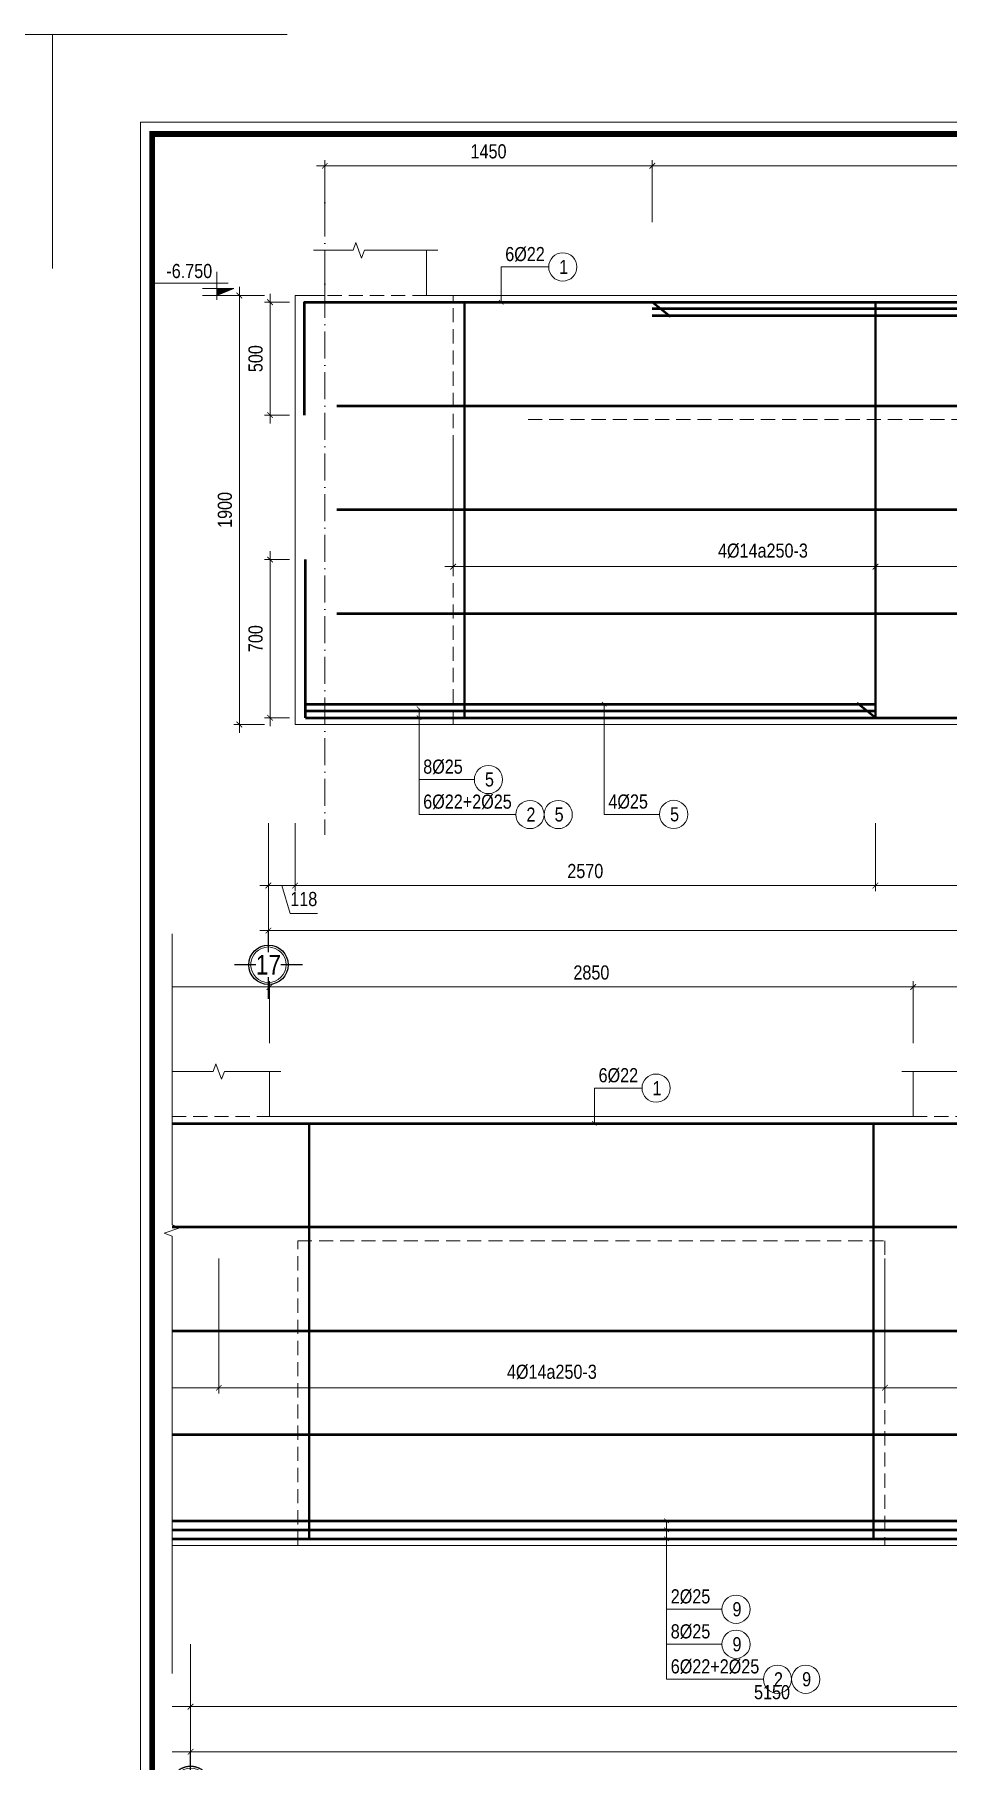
# Model space of a CAD drawing. Header units: millimetres. Extents: x 3014920 to 3563667, y -1638653 to -1356471.
# Drawn here: x 3454573 to 3458616, y -1613319 to -1605675 of the extents above; entities that cross this region are included whole.
import ezdxf
from ezdxf.enums import TextEntityAlignment as Align
from ezdxf.xclip import XClip

# ---------------------------------------------------------------- set-up
doc = ezdxf.new("R2010")
doc.units = ezdxf.units.MM
doc.header["$MEASUREMENT"] = 0
doc.header["$XCLIPFRAME"] = 0
doc.header["$PDMODE"] = 2
for name, pattern in [('6 TANG DIEN HINH 14-15$0$ACAD_ISO10W100', [18, 12, -3, 0, -3]), ('ACAD_ISO04W100', [30, 24, -3, 0, -3]), ('HIDDEN', [0.375, 0.25, -0.125])]:
    doc.linetypes.add(name, pattern=pattern)
doc.layers.get('0').update_dxf_attribs({"lineweight": 9})
doc.layers.get('Defpoints').update_dxf_attribs({"color": 10, "lineweight": 0})
for name, color, linetype, lineweight in [('2', 2, 'Continuous', 20), ('CDAI', 21, 'Continuous', 40), ('CTHEP', 50, 'Continuous', 50), ('DBAO', 90, 'Continuous', 13), ('DGIONG', 130, 'Continuous', 13), ('DMo', 9, 'HIDDEN', 9), ('HATCH', 154, 'Continuous', 9), ('KTH', 154, 'Continuous', 9), ('Net khuat', 8, 'HIDDEN', 13), ('TEXT', 7, 'Continuous', 15), ('TRUC', 251, 'ACAD_ISO04W100', 9)]:
    doc.layers.add(name, color=color, linetype=linetype, lineweight=lineweight)
doc.layers.add('8', color=8, linetype='Continuous')
doc.styles.add('HELVECONDENSE', font='VHELVCN_0.TTF')
doc.styles.add('Star-HelCon', font='VHELVCN_0.TTF')
doc.styles.add('TTP-HelCon', font='VHELVCN_0.TTF')
doc.styles.add('VNI-HELVE-CONDENSE', font='VHELVCN_0.TTF')
doc.dimstyles.new('kc-25', dxfattribs={"dimtxt": 62.5, "dimasz": 20, "dimexe": 20, "dimexo": 50, "dimgap": 25, "dimtad": 3, "dimdec": 0, "dimzin": 0, "dimdsep": 46, "dimtxsty": 'VNI-HELVE-CONDENSE', "dimblk": 'DIM', "dimcen": 2.5, "dimclrd": 256, "dimclre": 154, "dimclrt": 7, "dimaunit": 1, "dimadec": 0, "dimazin": 0, "dimtfac": 1, "dimtdec": 0, "dimtix": 1, "dimtmove": 0, "dimatfit": 3, "dimldrblk": 'DOT', "dimfxl": 1, "dimtolj": 1, "dimtzin": 0, "dimarcsym": 0})
doc.dimstyles.new('TTP-25', dxfattribs={"dimscale": 25, "dimtxt": 2.5, "dimasz": 1, "dimexe": 1, "dimexo": 1, "dimgap": 0.09, "dimtad": 0, "dimdec": 4, "dimrnd": 1, "dimzin": 9, "dimdsep": 46, "dimtxsty": 'TTP-HelCon', "dimblk": 'ARCHTICK', "dimcen": 0.09, "dimdle": 1.5, "dimclrd": 256, "dimclre": 256, "dimclrt": 7, "dimadec": 0, "dimazin": 0, "dimtfac": 1, "dimtdec": 4, "dimtmove": 0, "dimatfit": 3, "dimldrblk": 'ARCHTICK', "dimfxl": 1, "dimtvp": 1, "dimtolj": 1, "dimtzin": 0, "dimarcsym": 0})

# ---------------------------------------------------------------- blocks, each defined once
blk = doc.blocks.new('2Y-30')
at = {"layer": 'CTHEP'}
for p, q in [((49527.12206, -515), (4760.76516, -515)), ((49527.12206, -900), (4760.76516, -900)), ((49527.12206, -1385), (4760.76516, -1385))]:
    blk.add_line(p, q, dxfattribs=at)
for points in [[(4707.31066, -529.99859), (4707.31066, -30), (49599.99998, -30)], [(4712.18589, -1870), (49569.99999, -1870), (49569.99999, -1170)]]:
    blk.add_lwpolyline(points, dxfattribs=at)
at = {"layer": 'DBAO', "linetype": 'Continuous'}
blk.add_line((4666.37048, -1900), (49599.99998, -1900), dxfattribs=at)
blk = doc.blocks.new('_ArchTick')
at = {"color": 0, "linetype": 'ByBlock', "const_width": 0.15}
blk.add_lwpolyline([(-0.5, -0.5), (0.5, 0.5)], dxfattribs=at)
blk = doc.blocks.new('*D1547')
at = {"layer": 'Defpoints', "color": 0, "transparency": 16777216}
for p in [(8150, 574), (8150, 300), (13475, 300)]:
    blk.add_point(p, dxfattribs=at)
at = {"layer": 'KTH', "lineweight": -2, "transparency": 16777216}
for p, q in [((13512.5, 574), (8112.5, 574)), ((8150, 325), (8150, 599)), ((13475, 325), (13475, 599))]:
    blk.add_line(p, q, dxfattribs=at)
at = {"layer": 'KTH', "lineweight": -2, "transparency": 16777216, "xscale": 25, "yscale": 25, "zscale": 25, "rotation": 180}
blk.add_blockref('_ArchTick', (8150, 574), dxfattribs=at)
at = {"layer": 'KTH', "lineweight": -2, "transparency": 16777216, "xscale": 25, "yscale": 25, "zscale": 25}
blk.add_blockref('_ArchTick', (13475, 574), dxfattribs=at)
at = {"layer": 'KTH', "color": 7, "transparency": 16777216, "insert": (10812.5, 637.8), "char_height": 62.5, "attachment_point": 5, "style": 'TTP-HelCon'}
blk.add_mtext('\\A1;5325', dxfattribs=at)
blk = doc.blocks.new('*D1548')
at = {"layer": 'Defpoints', "color": 0, "transparency": 16777216}
for p in [(6700, 574), (6700, 300), (8150, 300)]:
    blk.add_point(p, dxfattribs=at)
at = {"layer": 'KTH', "lineweight": -2, "transparency": 16777216}
for p, q in [((8187.5, 574), (6662.5, 574)), ((6700, 325), (6700, 599)), ((8150, 325), (8150, 599))]:
    blk.add_line(p, q, dxfattribs=at)
at = {"layer": 'KTH', "lineweight": -2, "transparency": 16777216, "xscale": 25, "yscale": 25, "zscale": 25, "rotation": 180}
blk.add_blockref('_ArchTick', (6700, 574), dxfattribs=at)
at = {"layer": 'KTH', "lineweight": -2, "transparency": 16777216, "xscale": 25, "yscale": 25, "zscale": 25}
blk.add_blockref('_ArchTick', (8150, 574), dxfattribs=at)
at = {"layer": 'KTH', "color": 7, "transparency": 16777216, "insert": (7425, 637.8), "char_height": 62.5, "attachment_point": 5, "style": 'TTP-HelCon'}
blk.add_mtext('\\A1;1450', dxfattribs=at)
blk = doc.blocks.new('CODE')
at = {"layer": 'DBAO'}
for p, q in [((-62.5, -20), (-62.5, 105)), ((-62.5, 0), (-137.5, 30)), ((-137.5, 30), (0, 30)), ((-137.5, 0), (0, 0)), ((-112.5, 55), (223.6, 55))]:
    blk.add_line(p, q, dxfattribs=at)
at = {"layer": 'HATCH', "color": 1}
blk.add_solid([(-62.5, 0), (-137.5, 30), (-62.5, 30)], dxfattribs=at)
blk = doc.blocks.new('*D1549')
at = {"layer": 'Defpoints', "color": 0, "transparency": 16777216}
for p in [(22600, -2312.3), (27750, -2312.3), (22600, -2613.3)]:
    blk.add_point(p, dxfattribs=at)
at = {"layer": 'KTH', "lineweight": -2, "transparency": 16777216}
for p, q in [((22600, -2337.3), (22600, -2638.3)), ((27750, -2337.3), (27750, -2638.3)), ((27787.5, -2613.3), (22562.5, -2613.3))]:
    blk.add_line(p, q, dxfattribs=at)
at = {"layer": 'KTH', "lineweight": -2, "transparency": 16777216, "xscale": 25, "yscale": 25, "zscale": 25, "rotation": 180}
blk.add_blockref('_ArchTick', (22600, -2613.3), dxfattribs=at)
at = {"layer": 'KTH', "lineweight": -2, "transparency": 16777216, "xscale": 25, "yscale": 25, "zscale": 25}
blk.add_blockref('_ArchTick', (27750, -2613.3), dxfattribs=at)
at = {"layer": 'KTH', "color": 7, "transparency": 16777216, "insert": (25175, -2549.5), "char_height": 62.5, "attachment_point": 5, "style": 'TTP-HelCon'}
blk.add_mtext('\\A1;5150', dxfattribs=at)
blk = doc.blocks.new('dau truc')
blk.add_circle((0, 0), 180)
at = {"layer": '8'}
for p, q in [((0, 127), (0, 345)), ((-127, 0), (-345, 0)), ((0, -345), (0, -127)), ((345, 0), (127, 0))]:
    blk.add_line(p, q, dxfattribs=at)
blk.add_circle((0, 0), 200, dxfattribs=at)
at = {"layer": 'TEXT', "style": 'HELVECONDENSE'}
blk.add_attdef('A', text='', height=233, dxfattribs=at).set_placement((0, 0), align=Align.MIDDLE)
blk = doc.blocks.new('*D1551')
at = {"layer": 'Defpoints', "color": 0, "transparency": 16777216}
for p in [(25800, 574), (22950, 300), (25800, 300)]:
    blk.add_point(p, dxfattribs=at)
at = {"layer": 'KTH', "lineweight": -2, "transparency": 16777216}
for p, q in [((22912.5, 574), (25837.5, 574)), ((22950, 325), (22950, 599)), ((25800, 325), (25800, 599))]:
    blk.add_line(p, q, dxfattribs=at)
at = {"layer": 'KTH', "lineweight": -2, "transparency": 16777216, "xscale": 25, "yscale": 25, "zscale": 25, "rotation": 180}
blk.add_blockref('_ArchTick', (22950, 574), dxfattribs=at)
at = {"layer": 'KTH', "lineweight": -2, "transparency": 16777216, "xscale": 25, "yscale": 25, "zscale": 25}
blk.add_blockref('_ArchTick', (25800, 574), dxfattribs=at)
at = {"layer": 'KTH', "color": 7, "transparency": 16777216, "insert": (24375, 637.8), "char_height": 62.5, "attachment_point": 5, "style": 'TTP-HelCon'}
blk.add_mtext('\\A1;2850', dxfattribs=at)
blk = doc.blocks.new('*D1552')
at = {"layer": 'Defpoints', "color": 0, "transparency": 16777216}
for p in [(25800, 574), (25800, 300), (30600.1, 300)]:
    blk.add_point(p, dxfattribs=at)
at = {"layer": 'KTH', "lineweight": -2, "transparency": 16777216}
for p, q in [((30637.6, 574), (25762.5, 574)), ((25800, 325), (25800, 599)), ((30600.1, 325), (30600.1, 599))]:
    blk.add_line(p, q, dxfattribs=at)
at = {"layer": 'KTH', "lineweight": -2, "transparency": 16777216, "xscale": 25, "yscale": 25, "zscale": 25, "rotation": 180}
blk.add_blockref('_ArchTick', (25800, 574), dxfattribs=at)
at = {"layer": 'KTH', "lineweight": -2, "transparency": 16777216, "xscale": 25, "yscale": 25, "zscale": 25}
blk.add_blockref('_ArchTick', (30600.1, 574), dxfattribs=at)
at = {"layer": 'KTH', "color": 7, "transparency": 16777216, "insert": (28200, 637.8), "char_height": 62.5, "attachment_point": 5, "style": 'TTP-HelCon'}
blk.add_mtext('\\A1;4800', dxfattribs=at)
blk = doc.blocks.new('*D1561')
at = {"layer": 'Defpoints', "color": 0, "transparency": 16777216}
for p in [(19600, -2312.3), (22600, -2312.3), (22600, -2613.3)]:
    blk.add_point(p, dxfattribs=at)
at = {"layer": 'KTH', "lineweight": -2, "transparency": 16777216}
for p, q in [((19600, -2337.3), (19600, -2638.3)), ((22600, -2337.3), (22600, -2638.3)), ((19562.5, -2613.3), (22637.5, -2613.3))]:
    blk.add_line(p, q, dxfattribs=at)
at = {"layer": 'KTH', "lineweight": -2, "transparency": 16777216, "xscale": 25, "yscale": 25, "zscale": 25, "rotation": 180}
blk.add_blockref('_ArchTick', (19600, -2613.3), dxfattribs=at)
at = {"layer": 'KTH', "lineweight": -2, "transparency": 16777216, "xscale": 25, "yscale": 25, "zscale": 25}
blk.add_blockref('_ArchTick', (22600, -2613.3), dxfattribs=at)
at = {"layer": 'KTH', "color": 7, "transparency": 16777216, "insert": (21100, -2549.5), "char_height": 62.5, "attachment_point": 5, "style": 'TTP-HelCon'}
blk.add_mtext('\\A1;3000', dxfattribs=at)
blk = doc.blocks.new('DIM')
h = blk.add_hatch(color=1)
h.paths.add_polyline_path([(0.49, 0.29, 1), (0.29, 0.49), (-0.19, 0), (0.19, 0)])
h.paths.add_polyline_path([(0.19, 0), (-0.19, 0), (-0.49, -0.29, 1), (-0.29, -0.49)])
at = {"color": 9}
for p, q in [((-0.19, 0), (-1.5, 0)), ((0.19, 0), (1.5, 0))]:
    blk.add_line(p, q, dxfattribs=at)
at = {"color": 1}
for p, q in [((-0.49, -0.29), (0.29, 0.49)), ((-0.29, -0.49), (0.49, 0.29)), ((-0.19, 0), (0.19, 0))]:
    blk.add_line(p, q, dxfattribs=at)
blk.add_arc((-0.39, -0.39), 0.138, 135, 315, dxfattribs=at)
blk = doc.blocks.new('*D1566')
at = {"layer": 'Defpoints', "color": 0, "transparency": 16777216}
for p in [(6457.4, 0), (6321.4, -1900), (6457.4, -1900)]:
    blk.add_point(p, dxfattribs=at)
at = {"layer": 'KTH', "lineweight": -2, "transparency": 16777216}
for p, q in [((6321.4, 37.5), (6321.4, -1937.5)), ((6432.4, 0), (6296.4, 0)), ((6432.4, -1900), (6296.4, -1900))]:
    blk.add_line(p, q, dxfattribs=at)
at = {"layer": 'KTH', "lineweight": -2, "transparency": 16777216, "xscale": 25, "yscale": 25, "zscale": 25}
for p, rotation in [((6321.4, 0), 90), ((6321.4, -1900), 270)]:
    blk.add_blockref('_ArchTick', p, dxfattribs=dict(at, rotation=rotation))
at = {"layer": 'KTH', "color": 7, "transparency": 16777216, "insert": (6257.5, -950), "char_height": 62.5, "attachment_point": 5, "rotation": 90, "style": 'TTP-HelCon'}
blk.add_mtext('\\A1;1900', dxfattribs=at)
blk = doc.blocks.new('*D1567')
at = {"layer": 'Defpoints', "color": 0, "transparency": 16777216}
for p in [(22600, -2312.3), (32600, -2312.3), (32600, -2813.3)]:
    blk.add_point(p, dxfattribs=at)
at = {"layer": 'KTH', "lineweight": -2, "transparency": 16777216}
for p, q in [((22600, -2337.3), (22600, -2838.3)), ((32600, -2337.3), (32600, -2838.3)), ((22562.5, -2813.3), (32637.5, -2813.3))]:
    blk.add_line(p, q, dxfattribs=at)
at = {"layer": 'KTH', "lineweight": -2, "transparency": 16777216, "xscale": 25, "yscale": 25, "zscale": 25, "rotation": 180}
blk.add_blockref('_ArchTick', (22600, -2813.3), dxfattribs=at)
at = {"layer": 'KTH', "lineweight": -2, "transparency": 16777216, "xscale": 25, "yscale": 25, "zscale": 25}
blk.add_blockref('_ArchTick', (32600, -2813.3), dxfattribs=at)
at = {"layer": 'KTH', "color": 7, "transparency": 16777216, "insert": (27600, -2749.4), "char_height": 62.5, "attachment_point": 5, "style": 'TTP-HelCon'}
blk.add_mtext('\\A1;10000', dxfattribs=at)
blk = doc.blocks.new('*D1568')
at = {"layer": 'Defpoints', "color": 0, "transparency": 16777216}
for p in [(6568.4, -30), (6457.4, -530), (6568.4, -530)]:
    blk.add_point(p, dxfattribs=at)
at = {"layer": 'KTH', "lineweight": -2, "transparency": 16777216}
for p, q in [((6457.4, 7.5), (6457.4, -567.5)), ((6543.4, -30), (6432.4, -30)), ((6543.4, -530), (6432.4, -530))]:
    blk.add_line(p, q, dxfattribs=at)
at = {"layer": 'KTH', "lineweight": -2, "transparency": 16777216, "xscale": 25, "yscale": 25, "zscale": 25}
for p, rotation in [((6457.4, -30), 90), ((6457.4, -530), 270)]:
    blk.add_blockref('_ArchTick', p, dxfattribs=dict(at, rotation=rotation))
at = {"layer": 'KTH', "color": 7, "transparency": 16777216, "insert": (6393.5, -280), "char_height": 62.5, "attachment_point": 5, "rotation": 90, "style": 'TTP-HelCon'}
blk.add_mtext('\\A1;500', dxfattribs=at)
blk = doc.blocks.new('*D1569')
at = {"layer": 'Defpoints', "color": 0, "transparency": 16777216}
for p in [(6457.4, -1170), (6568.4, -1170), (6568.4, -1870)]:
    blk.add_point(p, dxfattribs=at)
at = {"layer": 'KTH', "lineweight": -2, "transparency": 16777216}
for p, q in [((6457.4, -1907.5), (6457.4, -1132.5)), ((6543.4, -1170), (6432.4, -1170)), ((6543.4, -1870), (6432.4, -1870))]:
    blk.add_line(p, q, dxfattribs=at)
at = {"layer": 'KTH', "lineweight": -2, "transparency": 16777216, "xscale": 25, "yscale": 25, "zscale": 25}
for p, rotation in [((6457.4, -1170), 90), ((6457.4, -1870), 270)]:
    blk.add_blockref('_ArchTick', p, dxfattribs=dict(at, rotation=rotation))
at = {"layer": 'KTH', "color": 7, "transparency": 16777216, "insert": (6393.5, -1520), "char_height": 62.5, "attachment_point": 5, "rotation": 90, "style": 'TTP-HelCon'}
blk.add_mtext('\\A1;700', dxfattribs=at)
blk = doc.blocks.new('*D1528')
at = {"layer": 'Defpoints', "color": 0, "transparency": 16777216}
for p in [(9138.5, -602.9), (11850, -602.9), (11850, -1201.2)]:
    blk.add_point(p, dxfattribs=at)
at = {"layer": 'KTH', "lineweight": -2, "transparency": 16777216}
for p, q in [((9138.5, -627.9), (9138.5, -1226.2)), ((11850, -627.9), (11850, -1226.2)), ((9101, -1201.2), (11887.5, -1201.2))]:
    blk.add_line(p, q, dxfattribs=at)
at = {"layer": 'KTH', "lineweight": -2, "transparency": 16777216, "xscale": 25, "yscale": 25, "zscale": 25, "rotation": 180}
blk.add_blockref('_ArchTick', (9138.5, -1201.2), dxfattribs=at)
at = {"layer": 'KTH', "lineweight": -2, "transparency": 16777216, "xscale": 25, "yscale": 25, "zscale": 25}
blk.add_blockref('_ArchTick', (11850, -1201.2), dxfattribs=at)
at = {"layer": 'KTH', "color": 7, "transparency": 16777216, "insert": (10494.2, -1131.3), "char_height": 62.5, "attachment_point": 5, "style": 'TTP-HelCon'}
blk.add_mtext('\\A1;4Þ14a300-3', dxfattribs=at)
blk = doc.blocks.new('*D1531')
at = {"layer": 'Defpoints', "color": 0, "transparency": 16777216}
for p in [(9138.5, -2312.3), (11850, -2312.3), (9138.5, -2613.3)]:
    blk.add_point(p, dxfattribs=at)
at = {"layer": 'KTH', "lineweight": -2, "transparency": 16777216}
for p, q in [((9138.5, -2337.3), (9138.5, -2638.3)), ((11850, -2337.3), (11850, -2638.3)), ((11887.5, -2613.3), (9101, -2613.3))]:
    blk.add_line(p, q, dxfattribs=at)
at = {"layer": 'KTH', "lineweight": -2, "transparency": 16777216, "xscale": 25, "yscale": 25, "zscale": 25, "rotation": 180}
blk.add_blockref('_ArchTick', (9138.5, -2613.3), dxfattribs=at)
at = {"layer": 'KTH', "lineweight": -2, "transparency": 16777216, "xscale": 25, "yscale": 25, "zscale": 25}
blk.add_blockref('_ArchTick', (11850, -2613.3), dxfattribs=at)
at = {"layer": 'KTH', "color": 7, "transparency": 16777216, "insert": (10494.2, -2550.8), "char_height": 62.5, "attachment_point": 5, "style": 'TTP-HelCon'}
blk.add_mtext('\\A1;2712', dxfattribs=at)
blk = doc.blocks.new('*D1532')
at = {"layer": 'Defpoints', "color": 0, "transparency": 16777216}
for p in [(6450, -2312.3), (16200, -2312.3), (16200, -2813.3)]:
    blk.add_point(p, dxfattribs=at)
at = {"layer": 'KTH', "lineweight": -2, "transparency": 16777216}
for p, q in [((6450, -2337.3), (6450, -2838.3)), ((16200, -2337.3), (16200, -2838.3)), ((6412.5, -2813.3), (16237.5, -2813.3))]:
    blk.add_line(p, q, dxfattribs=at)
at = {"layer": 'KTH', "lineweight": -2, "transparency": 16777216, "xscale": 25, "yscale": 25, "zscale": 25, "rotation": 180}
blk.add_blockref('_ArchTick', (6450, -2813.3), dxfattribs=at)
at = {"layer": 'KTH', "lineweight": -2, "transparency": 16777216, "xscale": 25, "yscale": 25, "zscale": 25}
blk.add_blockref('_ArchTick', (16200, -2813.3), dxfattribs=at)
at = {"layer": 'KTH', "color": 7, "transparency": 16777216, "insert": (11325, -2749.4), "char_height": 62.5, "attachment_point": 5, "style": 'TTP-HelCon'}
blk.add_mtext('\\A1;9750', dxfattribs=at)
blk = doc.blocks.new('*D1533')
at = {"layer": 'Defpoints', "color": 0, "transparency": 16777216}
for p in [(16200, -2312.3), (22600, -2312.3), (16200, -2813.3)]:
    blk.add_point(p, dxfattribs=at)
at = {"layer": 'KTH', "lineweight": -2, "transparency": 16777216}
for p, q in [((16200, -2337.3), (16200, -2838.3)), ((22600, -2337.3), (22600, -2838.3)), ((22637.5, -2813.3), (16162.5, -2813.3))]:
    blk.add_line(p, q, dxfattribs=at)
at = {"layer": 'KTH', "lineweight": -2, "transparency": 16777216, "xscale": 25, "yscale": 25, "zscale": 25, "rotation": 180}
blk.add_blockref('_ArchTick', (16200, -2813.3), dxfattribs=at)
at = {"layer": 'KTH', "lineweight": -2, "transparency": 16777216, "xscale": 25, "yscale": 25, "zscale": 25}
blk.add_blockref('_ArchTick', (22600, -2813.3), dxfattribs=at)
at = {"layer": 'KTH', "color": 7, "transparency": 16777216, "insert": (19400, -2749.4), "char_height": 62.5, "attachment_point": 5, "style": 'TTP-HelCon'}
blk.add_mtext('\\A1;6400', dxfattribs=at)
blk = doc.blocks.new('*D1538')
at = {"layer": 'Defpoints', "color": 0, "transparency": 16777216}
for p in [(22950, 574), (21500, 300), (22950, 300)]:
    blk.add_point(p, dxfattribs=at)
at = {"layer": 'KTH', "lineweight": -2, "transparency": 16777216}
for p, q in [((21462.5, 574), (22987.5, 574)), ((21500, 325), (21500, 599)), ((22950, 325), (22950, 599))]:
    blk.add_line(p, q, dxfattribs=at)
at = {"layer": 'KTH', "lineweight": -2, "transparency": 16777216, "xscale": 25, "yscale": 25, "zscale": 25, "rotation": 180}
blk.add_blockref('_ArchTick', (21500, 574), dxfattribs=at)
at = {"layer": 'KTH', "lineweight": -2, "transparency": 16777216, "xscale": 25, "yscale": 25, "zscale": 25}
blk.add_blockref('_ArchTick', (22950, 574), dxfattribs=at)
at = {"layer": 'KTH', "color": 7, "transparency": 16777216, "insert": (22225, 637.8), "char_height": 62.5, "attachment_point": 5, "style": 'TTP-HelCon'}
blk.add_mtext('\\A1;1450', dxfattribs=at)
blk = doc.blocks.new('*D1541')
at = {"layer": 'Defpoints', "color": 0, "transparency": 16777216}
for p in [(19600, -602.9), (22725, -602.9), (22725, -1201.2)]:
    blk.add_point(p, dxfattribs=at)
at = {"layer": 'KTH', "lineweight": -2, "transparency": 16777216}
for p, q in [((19600, -627.9), (19600, -1226.2)), ((22725, -627.9), (22725, -1226.2)), ((19562.5, -1201.2), (22762.5, -1201.2))]:
    blk.add_line(p, q, dxfattribs=at)
at = {"layer": 'KTH', "lineweight": -2, "transparency": 16777216, "xscale": 25, "yscale": 25, "zscale": 25, "rotation": 180}
blk.add_blockref('_ArchTick', (19600, -1201.2), dxfattribs=at)
at = {"layer": 'KTH', "lineweight": -2, "transparency": 16777216, "xscale": 25, "yscale": 25, "zscale": 25}
blk.add_blockref('_ArchTick', (22725, -1201.2), dxfattribs=at)
at = {"layer": 'KTH', "color": 7, "transparency": 16777216, "insert": (21162.5, -1131.3), "char_height": 62.5, "attachment_point": 5, "style": 'TTP-HelCon'}
blk.add_mtext('\\A1;4Þ14a250-3', dxfattribs=at)
blk = doc.blocks.new('*D1542')
at = {"layer": 'Defpoints', "color": 0, "transparency": 16777216}
for p in [(22725, -602.9), (25675, -602.9), (22725, -1201.2)]:
    blk.add_point(p, dxfattribs=at)
at = {"layer": 'KTH', "lineweight": -2, "transparency": 16777216}
for p, q in [((22725, -627.9), (22725, -1226.2)), ((25675, -627.9), (25675, -1226.2)), ((25712.5, -1201.2), (22687.5, -1201.2))]:
    blk.add_line(p, q, dxfattribs=at)
at = {"layer": 'KTH', "lineweight": -2, "transparency": 16777216, "xscale": 25, "yscale": 25, "zscale": 25}
for p, rotation in [((22725, -1201.2), 179.9999999866598), ((25675, -1201.2), 359.9999999866598)]:
    blk.add_blockref('_ArchTick', p, dxfattribs=dict(at, rotation=rotation))
at = {"layer": 'KTH', "color": 7, "transparency": 16777216, "insert": (24200, -1131.3), "char_height": 62.5, "attachment_point": 5, "rotation": 360, "style": 'TTP-HelCon'}
blk.add_mtext('\\A1;4Þ14a250-3', dxfattribs=at)
blk = doc.blocks.new('*D1543')
at = {"layer": 'Defpoints', "color": 0, "transparency": 16777216}
for p in [(25675, -602.9), (32725, -602.9), (25675, -1201.2)]:
    blk.add_point(p, dxfattribs=at)
at = {"layer": 'KTH', "lineweight": -2, "transparency": 16777216}
for p, q in [((25675, -627.9), (25675, -1226.2)), ((32725, -627.9), (32725, -1226.2)), ((32762.5, -1201.2), (25637.5, -1201.2))]:
    blk.add_line(p, q, dxfattribs=at)
at = {"layer": 'KTH', "lineweight": -2, "transparency": 16777216, "xscale": 25, "yscale": 25, "zscale": 25}
for p, rotation in [((25675, -1201.2), 179.9999999866598), ((32725, -1201.2), 359.9999999866598)]:
    blk.add_blockref('_ArchTick', p, dxfattribs=dict(at, rotation=rotation))
at = {"layer": 'KTH', "color": 7, "transparency": 16777216, "insert": (29200, -1131.3), "char_height": 62.5, "attachment_point": 5, "rotation": 360, "style": 'TTP-HelCon'}
blk.add_mtext('\\A1;4Þ14a250-3', dxfattribs=at)
blk = doc.blocks.new('*D1521')
at = {"layer": 'Defpoints', "color": 0, "transparency": 16777216}
for p in [(6568.5, -2312.3), (9138.5, -2312.3), (9138.5, -2613.3)]:
    blk.add_point(p, dxfattribs=at)
at = {"layer": 'KTH', "lineweight": -2, "transparency": 16777216}
for p, q in [((6568.5, -2337.3), (6568.5, -2638.3)), ((9138.5, -2337.3), (9138.5, -2638.3)), ((6531, -2613.3), (9176, -2613.3))]:
    blk.add_line(p, q, dxfattribs=at)
at = {"layer": 'KTH', "lineweight": -2, "transparency": 16777216, "xscale": 25, "yscale": 25, "zscale": 25, "rotation": 180}
blk.add_blockref('_ArchTick', (6568.5, -2613.3), dxfattribs=at)
at = {"layer": 'KTH', "lineweight": -2, "transparency": 16777216, "xscale": 25, "yscale": 25, "zscale": 25}
blk.add_blockref('_ArchTick', (9138.5, -2613.3), dxfattribs=at)
at = {"layer": 'KTH', "color": 7, "transparency": 16777216, "insert": (7853.5, -2549.5), "char_height": 62.5, "attachment_point": 5, "style": 'TTP-HelCon'}
blk.add_mtext('\\A1;2570', dxfattribs=at)
blk = doc.blocks.new('*D1510')
at = {"layer": 'Defpoints', "color": 0, "transparency": 16777216}
for p in [(6450, -2312.3), (6568.5, -2312.3), (6450, -2613.3)]:
    blk.add_point(p, dxfattribs=at)
at = {"layer": 'KTH', "lineweight": -2, "transparency": 16777216}
for p, q in [((6450, -2337.3), (6450, -2638.3)), ((6568.5, -2337.3), (6568.5, -2638.3)), ((6606, -2613.3), (6412.5, -2613.3)), ((6509.2, -2613.3), (6546.5, -2737.5)), ((6546.5, -2737.5), (6667, -2737.5))]:
    blk.add_line(p, q, dxfattribs=at)
at = {"layer": 'KTH', "lineweight": -2, "transparency": 16777216, "xscale": 25, "yscale": 25, "zscale": 25, "rotation": 180}
blk.add_blockref('_ArchTick', (6450, -2613.3), dxfattribs=at)
at = {"layer": 'KTH', "lineweight": -2, "transparency": 16777216, "xscale": 25, "yscale": 25, "zscale": 25}
blk.add_blockref('_ArchTick', (6568.5, -2613.3), dxfattribs=at)
at = {"layer": 'KTH', "color": 7, "transparency": 16777216, "insert": (6606.7, -2673.6), "char_height": 62.5, "attachment_point": 5, "style": 'TTP-HelCon'}
blk.add_mtext('\\A1;118', dxfattribs=at)
blk = doc.blocks.new('*D1517')
at = {"layer": 'Defpoints', "color": 0, "transparency": 16777216}
for p in [(7268.4, -602.9), (9138.5, -602.9), (7268.4, -1201.1)]:
    blk.add_point(p, dxfattribs=at)
at = {"layer": 'KTH', "lineweight": -2, "transparency": 16777216}
for p, q in [((7268.4, -627.9), (7268.4, -1226.1)), ((9138.5, -627.9), (9138.5, -1226.1)), ((9176, -1201.1), (7230.9, -1201.1))]:
    blk.add_line(p, q, dxfattribs=at)
at = {"layer": 'KTH', "lineweight": -2, "transparency": 16777216, "xscale": 25, "yscale": 25, "zscale": 25, "rotation": 180}
blk.add_blockref('_ArchTick', (7268.4, -1201.1), dxfattribs=at)
at = {"layer": 'KTH', "lineweight": -2, "transparency": 16777216, "xscale": 25, "yscale": 25, "zscale": 25}
blk.add_blockref('_ArchTick', (9138.5, -1201.1), dxfattribs=at)
at = {"layer": 'KTH', "color": 7, "transparency": 16777216, "insert": (8640.2, -1131.2), "char_height": 62.5, "attachment_point": 5, "style": 'TTP-HelCon'}
blk.add_mtext('\\A1;4Þ14a250-3', dxfattribs=at)
blk = doc.blocks.new('*D2021')
at = {"layer": 'Defpoints', "color": 0, "transparency": 16777216}
for p in [(2637806.2, -2242762.7), (2637806.2, -2243036.7), (2644306.2, -2243036.7)]:
    blk.add_point(p, dxfattribs=at)
at = {"layer": 'KTH', "lineweight": -2, "transparency": 16777216}
for p, q in [((2637806.2, -2243011.7), (2637806.2, -2242737.7)), ((2644306.2, -2243011.7), (2644306.2, -2242737.7)), ((2644343.7, -2242762.7), (2637768.7, -2242762.7))]:
    blk.add_line(p, q, dxfattribs=at)
at = {"layer": 'KTH', "lineweight": -2, "transparency": 16777216, "xscale": 25, "yscale": 25, "zscale": 25, "rotation": 180}
blk.add_blockref('_ArchTick', (2637806.2, -2242762.7), dxfattribs=at)
at = {"layer": 'KTH', "lineweight": -2, "transparency": 16777216, "xscale": 25, "yscale": 25, "zscale": 25}
blk.add_blockref('_ArchTick', (2644306.2, -2242762.7), dxfattribs=at)
at = {"layer": 'KTH', "color": 7, "transparency": 16777216, "insert": (2641056.2, -2242698.9), "char_height": 62.5, "attachment_point": 5, "style": 'TTP-HelCon'}
blk.add_mtext('\\A1;6500', dxfattribs=at)
blk = doc.blocks.new('*D2027')
at = {"layer": 'Defpoints', "color": 0, "transparency": 16777216}
for p in [(2633656.2, -2245633.2), (2645506.1, -2245633.2), (2645506.1, -2246058.2)]:
    blk.add_point(p, dxfattribs=at)
at = {"layer": 'KTH', "lineweight": -2, "transparency": 16777216}
for p, q in [((2633656.2, -2245658.2), (2633656.2, -2246083.2)), ((2645506.1, -2245658.2), (2645506.1, -2246083.2)), ((2633618.7, -2246058.2), (2645543.6, -2246058.2))]:
    blk.add_line(p, q, dxfattribs=at)
at = {"layer": 'KTH', "lineweight": -2, "transparency": 16777216, "xscale": 25, "yscale": 25, "zscale": 25, "rotation": 180}
blk.add_blockref('_ArchTick', (2633656.2, -2246058.2), dxfattribs=at)
at = {"layer": 'KTH', "lineweight": -2, "transparency": 16777216, "xscale": 25, "yscale": 25, "zscale": 25}
blk.add_blockref('_ArchTick', (2645506.1, -2246058.2), dxfattribs=at)
at = {"layer": 'KTH', "color": 7, "transparency": 16777216, "insert": (2639581.1, -2245994.3), "char_height": 62.5, "attachment_point": 5, "style": 'TTP-HelCon'}
blk.add_mtext('\\A1;11850', dxfattribs=at)
blk = doc.blocks.new('CHG_XX_Khung ten')
blk.add_lwpolyline([(15, 579), (826, 579), (826, 15), (15, 15)], close=True)
at = {"color": 4, "linetype": 'Continuous', "const_width": 1}
blk.add_lwpolyline([(17, 577), (824, 577), (824, 17), (17, 17)], close=True, dxfattribs=at)
at = {"layer": 'Defpoints', "color": 1, "ltscale": 2}
for points in [[(40.06, 594), (0, 594), (0, 554)], [(800.94, 594), (841, 594), (841, 554)]]:
    blk.add_lwpolyline(points, dxfattribs=at)
blk = doc.blocks.new('2Y-33')
at = {"layer": 'CDAI'}
for points in [[(7318.44198, -29.99674), (7318.44198, -1869.99674)], [(9138.4608, -30), (9138.4608, -1870)], [(23124.99998, -30), (23124.99998, -1870)], [(25624.9999, -30), (25624.9999, -1870)]]:
    blk.add_lwpolyline(points, dxfattribs=at)
at = {"layer": 'CTHEP'}
for p, q in [((8231.42588, -94.5255), (8149.99998, -30)), ((13474.99998, -60), (8149.99998, -60)), ((13474.99998, -90.00001), (8149.99998, -90.00001)), ((73731.99983, -490), (6753.45448, -490)), ((73719.76007, -950), (6753.45448, -950)), ((6614.26151, -1870), (6614.26151, -1170.00141)), ((73719.76007, -1410), (6753.45448, -1410)), ((9138.4608, -1870), (9057.03491, -1805.4745)), ((6614.26151, -1870), (73770.00002, -1870))]:
    blk.add_line(p, q, dxfattribs=at)
for points in [[(6609.38628, -529.99859), (6609.38628, -30), (73770.00002, -30), (73770.00002, -530.00001)], [(6614.26151, -1810), (9138.4608, -1810)], [(19599.99998, -1790), (35999.99998, -1790)], [(19599.99998, -1830), (35999.99998, -1830)], [(6614.26151, -1840), (9138.4608, -1840)]]:
    blk.add_lwpolyline(points, dxfattribs=at)
at = {"layer": 'DBAO', "linetype": 'Continuous'}
for p, q in [((6699.99997, 200), (6699.99997, 0)), ((7149.99998, 200), (7149.99998, 0)), ((22949.99998, 0), (22949.99998, 200)), ((25799.99998, 200), (25799.99998, 0)), ((6568.4461, 0), (6568.4461, -1900)), ((6699.99997, 0), (6568.4461, 0)), ((9253.2033, 0), (7149.99998, 0)), ((9253.2033, 0), (14474.99997, 0)), ((22949.99998, 0), (25799.99998, 0)), ((25274.89493, 0), (25799.99998, 0)), ((6568.4461, -1900), (73799.99996, -1900))]:
    blk.add_line(p, q, dxfattribs=at)
at = {"layer": 'DGIONG', "linetype": 'Continuous', "flags": 128}
for points in [[(7199.99998, 200), (6874.99998, 200), (6862.49998, 165.65653), (6837.49998, 234.34347), (6824.99998, 200), (6649.99998, 200)], [(22999.99998, 200), (22749.99998, 200), (22737.49998, 165.65653), (22712.49998, 234.34347), (22699.99998, 200), (22449.98498, 200)]]:
    blk.add_lwpolyline(points, dxfattribs=at)
at = {"layer": 'DGIONG', "linetype": 'Continuous', "elevation": 0, "flags": 128}
blk.add_lwpolyline([(32649.99248, 200), (28521.81465, 200), (28509.31465, 165.65653), (28484.31465, 234.34347), (28471.81465, 200), (25749.98498, 200)], dxfattribs=at)
at = {"layer": 'DGIONG'}
for centre in [(7753.95348, 126.06616), (24661.80195, 126.06616), (7424.76981, -2143.93133), (25015.55434, -2181.96848), (7608.46281, -2298.91228), (7733.46281, -2298.91228), (8244.86603, -2298.36393), (25015.55434, -2336.94948), (25199.24734, -2491.93043), (25324.24734, -2491.93043)]:
    blk.add_circle(centre, 62.5, dxfattribs=at)
at = {"layer": 'Net khuat', "ltscale": 250}
for p, q in [((6699.99247, 0), (6699.99997, 0)), ((7149.99998, 0), (6699.99997, 0)), ((7149.99248, 0), (7149.99998, 0)), ((7268.44184, -1899.99885), (7268.44934, 0.00115)), ((22499.99998, 0), (22949.99998, 0)), ((25799.99998, 0), (32599.98498, 0)), ((7600.00156, -550), (14351.66256, -550)), ((23075.00006, -550), (25675, -550)), ((23075.00006, -1900), (23075.00006, -550)), ((25675, -550), (25675, -1900))]:
    blk.add_line(p, q, dxfattribs=at)
at = {"layer": 'TRUC', "linetype": '6 TANG DIEN HINH 14-15$0$ACAD_ISO10W100', "ltscale": 10}
blk.add_lwpolyline([(6699.99998, 560.5), (6699.99998, -2389)], dxfattribs=at)
at = {"layer": '2', "ltscale": 300}
ref = blk.add_blockref('dau truc', (6449.99998, -2964.14676), dxfattribs=dict(at, xscale=0.436713129747659, yscale=0.436713129747659, zscale=0.436713129747659))
ref.add_attrib('A', '17', dxfattribs={"layer": 'TEXT', "height": 87.5, "style": 'HELVECONDENSE'}).set_placement((6449.99998, -2964.14676), align=Align.MIDDLE)
ref = blk.add_blockref('dau truc', (22599.99998, -2964.14676), dxfattribs=dict(at, xscale=0.436713129747659, yscale=0.436713129747659, zscale=0.436713129747659))
ref.add_attrib('A', '15', dxfattribs={"layer": 'TEXT', "height": 87.5, "style": 'HELVECONDENSE'}).set_placement((22599.99998, -2964.14676), align=Align.MIDDLE)
at = {"layer": 'KTH', "linetype": 'Continuous', "xscale": -1}
blk.add_blockref('CODE', (6158.86269, -0.00128), dxfattribs=at)
at = {"layer": 'TEXT', "style": 'TTP-HelCon'}
for s, p in [('6Þ22', (7499.0351, 151.91911, 0)), ('6Þ22', (24406.88357, 151.91911, 0)), ('8Þ25', (7135.65493, -2118.07834, 0)), ('2Þ25', (24726.43946, -2156.11548, 0)), ('6Þ22+2Þ25', (7135.65493, -2273.05934, 0)), ('8Þ25', (24726.43946, -2311.09648, 0)), ('6Þ22+2Þ25', (24726.43946, -2466.07749, 0))]:
    blk.add_text(s, height=62.5, dxfattribs=at).set_placement(p)
at = {"layer": 'TEXT', "style": 'Star-HelCon'}
for s, p in [('1', (7758.12015, 126.06616)), ('1', (24665.96861, 126.06616)), ('5', (7428.93648, -2143.93133)), ('9', (25019.72101, -2181.96848)), ('2', (7612.62948, -2298.91228)), ('5', (7737.62948, -2298.91228)), ('5', (8249.0327, -2298.36393)), ('9', (25019.72101, -2336.94948)), ('2', (25203.41401, -2491.93043)), ('9', (25328.41401, -2491.93043))]:
    blk.add_text(s, height=62.5, dxfattribs=at).set_placement(p, align=Align.MIDDLE)
at = {"layer": 'TEXT', "style": 'TTP-HelCon'}
blk.add_text('-6.750', height=62.5, dxfattribs=at).set_placement((6201.12936, 76.99372), align=Align.RIGHT)
at = {"layer": 'TEXT', "color": 1, "style": 'TTP-HelCon'}
blk.add_text('4Þ25', height=62.5, dxfattribs=at).set_placement((7955.75116, -2272.51093, 0))
at = {"layer": 'KTH'}
for base, p1, p2, picture, middle in [((6699.99998, 574.00461), (8149.99998, 300), (6699.99998, 300), '*D1548', (7424.99998, 637.83794)), ((8149.99998, 574.00461), (13474.99998, 300), (8149.99998, 300), '*D1547', (10812.49998, 637.83794)), ((25799.99998, 574.00461), (30600.07915, 300), (25799.99998, 300), '*D1552', (28200.03957, 637.83794)), ((9138.4608, -2613.32649), (6568.4608, -2312.28223), (9138.4608, -2312.28223), '*D1521', (7853.4608, -2549.49315)), ((16199.99998, -2813.28223), (22599.99998, -2312.28223), (16199.99998, -2312.28223), '*D1533', (19399.99998, -2749.44889)), ((22599.99998, -2613.32649), (19599.99998, -2312.28223), (22599.99998, -2312.28223), '*D1561', (21099.99998, -2549.49315))]:
    dim = blk.add_linear_dim(base=base, p1=p1, p2=p2, dimstyle='TTP-25', override={"dimtmove": 1}, dxfattribs=at)
    dim.commit()
    dim.dimension.update_dxf_attribs({"geometry": picture, "text_midpoint": middle})
for base, p1, p2, angle, picture, middle in [((22950.00006, 574.00461), (21499.99998, 300), (22950.00006, 300), 180, '*D1538', (22225.00002, 637.83794)), ((25799.99998, 574.00461), (22950.00006, 300), (25799.99998, 300), 180, '*D1551', (24375.00002, 637.83794)), ((6321.36269, -1900.00128), (6457.36269, -0.00128), (6457.36269, -1900.00128), 90, '*D1566', (6257.52936, -950.00128)), ((6457.36269, -529.99987), (6568.4461, -30.00128), (6568.4461, -529.99987), 90, '*D1568', (6393.52936, -280.00057)), ((6457.36269, -1170.00268), (6568.4461, -1870.00128), (6568.4461, -1170.00268), 270, '*D1569', (6393.52936, -1520.00198)), ((16199.99998, -2813.28223), (6449.99998, -2312.28223), (16199.99998, -2312.28223), 180, '*D1532', (11324.99998, -2749.44889)), ((9138.4608, -2613.32649), (11849.99998, -2312.28223), (9138.4608, -2312.28223), 180, '*D1531', (10494.23039, -2550.82649)), ((22599.99998, -2613.32649), (27749.99998, -2312.28223), (22599.99998, -2312.28223), 180, '*D1549', (25174.99998, -2549.49315)), ((32599.99998, -2813.28223), (22599.99998, -2312.28223), (32599.99998, -2312.28223), 180, '*D1567', (27599.99998, -2749.44889))]:
    dim = blk.add_linear_dim(base=base, p1=p1, p2=p2, angle=angle, dimstyle='TTP-25', override={"dimtmove": 1}, dxfattribs=at)
    dim.commit()
    dim.dimension.update_dxf_attribs({"geometry": picture, "text_midpoint": middle})
dim = blk.add_linear_dim(base=(7268.44601, -1201.10014), p1=(9138.4608, -602.86333), p2=(7268.44601, -602.86333), angle=180, text='4Þ14a250-3', dimstyle='TTP-25', override={"dimtmove": 1}, dxfattribs=at)
dim.commit()
dim.dimension.update_dxf_attribs({"geometry": '*D1517', "text_midpoint": (8640.2409, -1201.10014), "dimtype": 128})
dim = blk.add_linear_dim(base=(11849.99998, -1201.20202), p1=(9138.4608, -602.86333), p2=(11849.99998, -602.86333), text='4Þ14a300-3', dimstyle='TTP-25', override={"dimtmove": 1}, dxfattribs=at)
dim.commit()
dim.dimension.update_dxf_attribs({"geometry": '*D1528', "text_midpoint": (10494.23039, -1131.28536)})
for base, p1, p2, angle, picture, middle in [((22724.99998, -1201.20202), (19599.99998, -602.86333), (22724.99998, -602.86333), 0.000000013, '*D1541', (21162.49998, -1131.28536)), ((22724.99998, -1201.20202), (25675, -602.86333), (22724.99998, -602.86333), 179.999999987, '*D1542', (24199.99999, -1131.28536)), ((25675, -1201.20202), (32724.99997, -602.86334), (25675, -602.86333), 179.999999987, '*D1543', (29199.99999, -1131.28536))]:
    dim = blk.add_linear_dim(base=base, p1=p1, p2=p2, angle=angle, text='4Þ14a250-3', dimstyle='TTP-25', override={"dimtmove": 1}, dxfattribs=at)
    dim.commit()
    dim.dimension.update_dxf_attribs({"geometry": picture, "text_midpoint": middle})
at = {"layer": 'KTH', "color": 5}
dim = blk.add_linear_dim(base=(6449.99998, -2613.32649), p1=(6568.4608, -2312.28223), p2=(6449.99998, -2312.28223), dimstyle='TTP-25', override={"dimtmove": 1}, dxfattribs=at)
dim.commit()
dim.dimension.update_dxf_attribs({"geometry": '*D1510', "text_midpoint": (6548.71789, -2673.61815)})
at = {"layer": 'DGIONG'}
for points in [[(7480.52317, -30), (7480.52307, 126.06616), (7691.45348, 126.06616)], [(24388.37164, -30), (24388.37154, 126.06616), (24599.30195, 126.06616)], [(7117.14313, -1830), (7117.1429, -2143.93128), (7362.26981, -2143.93128)], [(7937.23936, -1810), (7937.23912, -2298.36388), (8182.36603, -2298.36388)], [(24707.92761, -1790), (24707.92743, -2181.96843), (24953.05434, -2181.96843)], [(24707.92766, -1830), (24707.92743, -2336.94943), (24953.05434, -2336.94943)], [(7117.14309, -1870), (7117.1429, -2298.91228), (7545.96281, -2298.91228)], [(24707.92762, -1870), (24707.92743, -2491.93043), (25136.74734, -2491.93043)]]:
    blk.add_leader(points, dimstyle='kc-25', override={"dimtad": 0, "dimldrblk": 'ArchTick', "dimfxl": 100, "dimarcsym": 1}, dxfattribs=at)
blk = doc.blocks.new('2Y-31')
at = {"layer": 'CTHEP'}
for p, q in [((2646176.14632, -2243826.74357), (2624710.69558, -2243826.74358)), ((2646176.14632, -2244286.74357), (2624710.69558, -2244286.74358)), ((2646176.14632, -2244746.74357), (2624710.69558, -2244746.74357)), ((2624680.69558, -2245206.74357), (2646176.14632, -2245206.74357))]:
    blk.add_line(p, q, dxfattribs=at)
for points in [[(2624680.69558, -2244166.74357), (2624680.69558, -2243366.74357), (2646146.14632, -2243366.74358), (2646146.14632, -2244166.74358)], [(2637806.15284, -2243406.74357), (2644306.15382, -2243406.74358)], [(2637806.15284, -2243446.74357), (2644306.15382, -2243446.74358)]]:
    blk.add_lwpolyline(points, dxfattribs=at)
at = {"layer": 'DBAO', "linetype": 'Continuous'}
blk.add_line((2636206.36216, -2243336.74357), (2645906.15382, -2243336.74357), dxfattribs=at)
at = {"layer": 'DBAO', "linetype": 'Continuous', "flags": 128}
blk.add_lwpolyline([(2646206.14632, -2243336.74357), (2646206.14632, -2245236.74357), (2624656.15382, -2245236.74357)], dxfattribs=at)
at = {"layer": 'Net khuat', "ltscale": 250}
blk.add_line((2636206.15685, -2244186.74357), (2645506.14631, -2244186.74357), dxfattribs=at)
at = {"layer": 'KTH'}
dim = blk.add_linear_dim(base=(2637806.15284, -2242762.73897), p1=(2644306.15382, -2243036.74357), p2=(2637806.15284, -2243036.74357), dimstyle='TTP-25', override={"dimtmove": 1}, dxfattribs=at)
dim.commit()
dim.dimension.update_dxf_attribs({"geometry": '*D2021', "text_midpoint": (2641056.15333, -2242698.90563)})
dim = blk.add_linear_dim(base=(2645506.14468, -2246058.16707), p1=(2633656.1536, -2245633.21134), p2=(2645506.14468, -2245633.21134), angle=180, dimstyle='TTP-25', override={"dimtmove": 1}, dxfattribs=at)
dim.commit()
dim.dimension.update_dxf_attribs({"geometry": '*D2027', "text_midpoint": (2639581.14914, -2245994.33374)})

msp = doc.modelspace()

# ---------------------------------------------------------------- linework, layer by layer
at = {"layer": 'DGIONG', "linetype": 'Continuous', "elevation": 0, "flags": 128}
msp.add_lwpolyline([(3455182.37807, -1612933.44874), (3455182.37816, -1610996.89261), (3455148.03469, -1610984.39261), (3455216.72162, -1610959.39261), (3455182.37816, -1610946.89261), (3455182.37805, -1609658.44414)], dxfattribs=at)

# ---------------------------------------------------------------- block references
at = {"layer": 'DGIONG', "color": 5}
ref = msp.add_blockref('2Y-33', (3449158.97826, -1606830.64002), dxfattribs=at)
XClip(ref).set_block_clipping_path([(5892.2361353179, -3711.0593228722), (23102.2043261388, 808.8989628269)])
ref = msp.add_blockref('2Y-30', (3407634.11996, -1606904.57455), dxfattribs=at)
XClip(ref).set_block_clipping_path([(3944.5801334158, -3552.9210572469), (20857.4920902411, 1110.749881407)])
ref = msp.add_blockref('2Y-33', (3432664.42106, -1610467.3431), dxfattribs=at)
XClip(ref).set_block_clipping_path([(22517.9570512222, -3711.059322871), (39727.9252420431, 808.8989628281)])
at = {"layer": 'DMo'}
ref = msp.add_blockref('2Y-31', (810877.9783, 636372.06151), dxfattribs=at)
XClip(ref).set_block_clipping_path([(2622413.497385622, -2246553.0165097592), (2639340.3031478743, -2242487.8490808471)])

# ---------------------------------------------------------------- next in the draw order: block references
at = {"color": 5, "xscale": 25.92478421704392, "yscale": 25.92478421704392, "zscale": 25.92478421704392}
msp.add_blockref('CHG_XX_Khung ten', (3432850.75435, -1621074.38806), dxfattribs=at)

# ---------------------------------------------------------------- next in the draw order: block references
msp.add_blockref('CHG_XX_Khung ten', (3454653.49788, -1621074.38806), dxfattribs=at)

doc.saveas('drawing.dxf')
